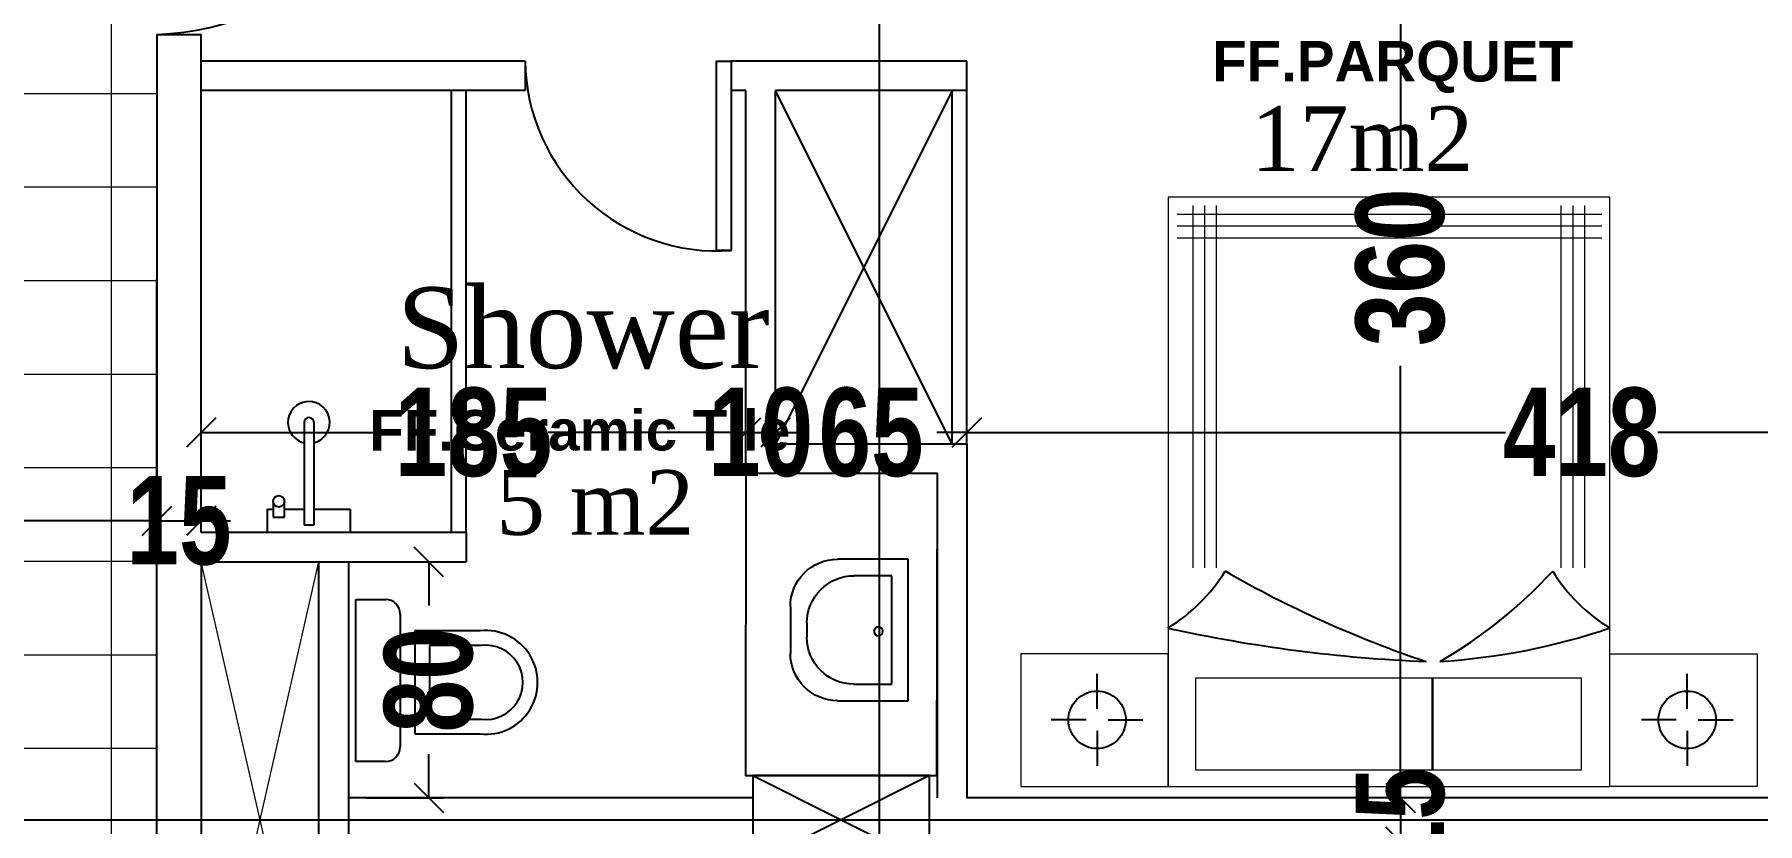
# Model space of a CAD drawing. Extents: x 285329 to 658348, y -83126 to -16980.
# Drawn here: x 359631 to 360216, y -41349 to -41081 of the extents above; entities that cross this region are included whole.
import ezdxf

# ---------------------------------------------------------------- set-up
doc = ezdxf.new("R2010")
doc.units = 0
doc.layers.get('0').update_dxf_attribs({"linetype": 'CONTINUOUS'})
doc.layers.get('DEFPOINTS').update_dxf_attribs({"color": 9, "linetype": 'CONTINUOUS'})
for name, color, linetype in [('AXIS', 1, 'CONTINUOUS'), ('COLUMN', 5, 'CONTINUOUS'), ('FURNITURE', 4, 'CONTINUOUS'), ('HATCH', 8, 'CONTINUOUS'), ('Layer3', 50, 'CONTINUOUS'), ('TEXT', 3, 'CONTINUOUS'), ('WALL', 7, 'CONTINUOUS')]:
    doc.layers.add(name, color=color, linetype=linetype)
doc.layers.add('FURN', color=126, linetype='CONTINUOUS', lineweight=9)
doc.layers.add('VIS', color=8, linetype='CONTINUOUS', lineweight=18)
doc.styles.add('CITYBLUEPRINT', font='cityb___.ttf', dxfattribs={"width": 0.8})
doc.styles.add('style2', font='romantic.ttf', dxfattribs={"height": 50})
doc.styles.add('STYLE4', font='arialbd.ttf', dxfattribs={"height": 0.2})
doc.dimstyles.new('50', dxfattribs={"dimtxt": 30, "dimasz": 10, "dimexe": 5, "dimexo": 6, "dimgap": 5, "dimtad": 0, "dimdec": 0, "dimdsep": 46, "dimtxsty": 'CITYBLUEPRINT', "dimblk1": 'OBLIQUE', "dimblk2": 'OBLIQUE', "dimsah": 1, "dimcen": 0.05, "dimdle": 0.03, "dimclre": 22, "dimclrt": 7, "dimadec": 0, "dimazin": 0, "dimtfac": 1, "dimtdec": 0, "dimtix": 1, "dimtmove": 0, "dimatfit": 3, "dimldrblk": 'OBLIQUE', "dimfxl": 1, "dimtolj": 1, "dimtzin": 0, "dimarcsym": 0})

# ---------------------------------------------------------------- blocks, each defined once
blk = doc.blocks.new('_Oblique')
at = {"color": 0, "lineweight": -2}
blk.add_line((-0.5, -0.5), (0.5, 0.5), dxfattribs=at)
blk = doc.blocks.new('*D2570')
at = {"layer": 'DEFPOINTS', "color": 0, "linetype": 'Continuous', "lineweight": 5, "transparency": 16777216}
for p in [(360094.46, -40980.21), (360094.46, -41340.21), (360115.33, -41340.21)]:
    blk.add_point(p, dxfattribs=at)
at = {"layer": 'VIS', "color": 0, "linetype": 'Continuous', "lineweight": -2, "transparency": 16777216}
for p, q in [((360094.46, -40980.18), (360094.46, -41126.77)), ((360094.46, -41340.24), (360094.46, -41193.64))]:
    blk.add_line(p, q, dxfattribs=at)
at = {"layer": 'VIS', "color": 22, "linetype": 'Continuous', "lineweight": -2, "transparency": 16777216}
for p, q in [((360100.46, -40980.21), (360099.46, -40980.21)), ((360109.33, -41340.21), (360089.46, -41340.21))]:
    blk.add_line(p, q, dxfattribs=at)
at = {"layer": 'VIS', "color": 0, "linetype": 'Continuous', "lineweight": -2, "transparency": 16777216, "xscale": 10, "yscale": 10, "zscale": 10}
for p, rotation in [((360094.46, -40980.21), 90), ((360094.46, -41340.21), 270)]:
    blk.add_blockref('_Oblique', p, dxfattribs=dict(at, rotation=rotation))
at = {"layer": 'VIS', "color": 7, "linetype": 'Continuous', "lineweight": 5, "transparency": 16777216, "insert": (360094.46, -41160.21), "char_height": 30, "attachment_point": 5, "rotation": 90, "style": 'CITYBLUEPRINT'}
blk.add_mtext('\\A1;360', dxfattribs=at)
blk = doc.blocks.new('*D2571')
at = {"layer": 'DEFPOINTS', "color": 0, "linetype": 'Continuous', "lineweight": 5, "transparency": 16777216}
for p in [(360114.4, -41340.21), (360094.46, -41355.21), (360105.61, -41355.21)]:
    blk.add_point(p, dxfattribs=at)
at = {"layer": 'VIS', "color": 0, "linetype": 'Continuous', "lineweight": -2, "transparency": 16777216}
for p, q in [((360094.46, -41340.21), (360094.46, -41330.21)), ((360094.46, -41340.21), (360094.46, -41355.21)), ((360094.46, -41355.21), (360094.46, -41365.21))]:
    blk.add_line(p, q, dxfattribs=at)
at = {"layer": 'VIS', "color": 22, "linetype": 'Continuous', "lineweight": -2, "transparency": 16777216}
for p, q in [((360108.4, -41340.21), (360089.46, -41340.21)), ((360099.61, -41355.21), (360089.46, -41355.21))]:
    blk.add_line(p, q, dxfattribs=at)
at = {"layer": 'VIS', "color": 0, "linetype": 'Continuous', "lineweight": -2, "transparency": 16777216, "xscale": 10, "yscale": 10, "zscale": 10}
for p, rotation in [((360094.46, -41340.21), 270), ((360094.46, -41355.21), 90)]:
    blk.add_blockref('_Oblique', p, dxfattribs=dict(at, rotation=rotation))
at = {"layer": 'VIS', "color": 7, "linetype": 'Continuous', "lineweight": 5, "transparency": 16777216, "insert": (360094.46, -41347.71), "char_height": 30, "attachment_point": 5, "rotation": 90, "style": 'CITYBLUEPRINT'}
blk.add_mtext('\\A1;15', dxfattribs=at)
blk = doc.blocks.new('*D2628')
at = {"layer": 'DEFPOINTS', "color": 0, "linetype": 'Continuous', "lineweight": 5, "transparency": 16777216}
for p in [(359521.96, -41246.27), (359521.96, -41246.27), (359672.23, -41263.29)]:
    blk.add_point(p, dxfattribs=at)
at = {"layer": 'VIS', "color": 22, "linetype": 'Continuous', "lineweight": -2, "transparency": 16777216}
for p, q in [((359521.96, -41240.27), (359521.96, -41241.27)), ((359672.23, -41257.29), (359672.23, -41241.27))]:
    blk.add_line(p, q, dxfattribs=at)
at = {"layer": 'VIS', "color": 0, "linetype": 'Continuous', "lineweight": -2, "transparency": 16777216}
for p, q in [((359521.93, -41246.27), (359569.11, -41246.27)), ((359672.26, -41246.27), (359625.08, -41246.27))]:
    blk.add_line(p, q, dxfattribs=at)
at = {"layer": 'VIS', "color": 0, "linetype": 'Continuous', "lineweight": -2, "transparency": 16777216, "xscale": 10, "yscale": 10, "zscale": 10, "rotation": 180}
blk.add_blockref('_Oblique', (359521.96, -41246.27), dxfattribs=at)
at = {"layer": 'VIS', "color": 0, "linetype": 'Continuous', "lineweight": -2, "transparency": 16777216, "xscale": 10, "yscale": 10, "zscale": 10}
blk.add_blockref('_Oblique', (359672.23, -41246.27), dxfattribs=at)
at = {"layer": 'VIS', "color": 7, "linetype": 'Continuous', "lineweight": 5, "transparency": 16777216, "insert": (359597.09, -41246.27), "char_height": 30, "attachment_point": 5, "style": 'CITYBLUEPRINT'}
blk.add_mtext('\\A1;150', dxfattribs=at)
blk = doc.blocks.new('COLUMN')
at = {"layer": 'AXIS'}
for p, q in [((236924.7, -9644.26), (236984.7, -9674.26)), ((236984.7, -9644.26), (236924.7, -9674.26))]:
    blk.add_line(p, q, dxfattribs=at)
at = {"layer": 'COLUMN'}
blk.add_lwpolyline([(236924.7, -9644.26), (236984.7, -9644.26), (236984.7, -9674.26), (236924.7, -9674.26)], close=True, dxfattribs=at)
blk = doc.blocks.new('HWB')
at = {"layer": 'FURNITURE'}
for p, q in [((-0.6, 0), (0, 0)), ((-0.6, -0.3), (-0.6, 0)), ((0, 0), (0, -0.3)), ((-0.53, -0.07), (-0.07, -0.07)), ((-0.53, -0.23), (-0.53, -0.07)), ((-0.07, -0.07), (-0.07, -0.23)), ((-0.27, -0.43), (-0.33, -0.43)), ((-0.2, -0.5), (-0.4, -0.5))]:
    blk.add_line(p, q, dxfattribs=at)
blk.add_circle((-0.3057, -0.1263), 0.0188, dxfattribs=at)
for centre, start, end in [((-0.33, -0.23), 180, 270), ((-0.27, -0.23), 270, 0), ((-0.4, -0.3), 180, 270), ((-0.2, -0.3), 270, 0)]:
    blk.add_arc(centre, 0.2, start, end, dxfattribs=at)
blk = doc.blocks.new('WC')
at = {"layer": 'FURNITURE'}
for p, q in [((0, 0), (0.55, 0)), ((0, -0.1), (0, 0)), ((0.55, 0), (0.55, -0.1)), ((0.5, -0.15), (0.05, -0.15)), ((0.0937, -0.2), (0.0937, -0.4221)), ((0.4437, -0.2), (0.0937, -0.2)), ((0.4437, -0.4221), (0.4437, -0.2)), ((0.1437, -0.25), (0.1437, -0.425)), ((0.3937, -0.25), (0.1437, -0.25)), ((0.3937, -0.425), (0.3937, -0.25))]:
    blk.add_line(p, q, dxfattribs=at)
for centre, radius, start, end in [((0.05, -0.1), 0.05, 180, 270), ((0.5, -0.1), 0.05, 270, 0), ((0.2687, -0.4409), 0.176, 173.87318, 6.12682), ((0.2687, -0.4409), 0.126, 172.75755, 7.24245)]:
    blk.add_arc(centre, radius, start, end, dxfattribs=at)
blk = doc.blocks.new('BED90')
at = {"color": 1}
for p, q in [((-76122.23, -175772.7), (-76122.23, -175760.9)), ((-76126, -175776.47), (-76137.8, -175776.47)), ((-76118.46, -175776.47), (-76106.66, -175776.47)), ((-76122.23, -175780.24), (-76122.23, -175792.04)), ((-76122.23, -175973.06), (-76122.23, -175961.26)), ((-76126, -175976.83), (-76137.8, -175976.83)), ((-76118.46, -175976.83), (-76106.66, -175976.83)), ((-76122.23, -175980.6), (-76122.23, -175992.4))]:
    blk.add_line(p, q, dxfattribs=at)
at = {"color": 1, "extrusion": (0, 0, -1)}
for centre in [(-76122.23, -175776.47), (-76122.23, -175976.83)]:
    blk.add_ellipse(centre, major_axis=(6.89, 6.89), ratio=1, start_param=3.141593, end_param=9.424778, dxfattribs=at)
at = {"layer": 'FURN'}
for p, q in [((-76144.65, -175750.54), (-76099.65, -175750.54)), ((-76144.65, -175800.54), (-76144.65, -175750.54)), ((-76099.65, -175750.54), (-76099.65, -175800.54)), ((-76299.65, -175800.54), (-76099.65, -175800.54)), ((-76299.65, -175950.54), (-76299.65, -175800.54)), ((-76099.65, -175800.54), (-76144.65, -175800.54)), ((-76099.65, -175800.54), (-76099.65, -175950.54)), ((-76293.71, -175947.82), (-76293.71, -175803.68)), ((-76289.71, -175947.82), (-76289.71, -175803.68)), ((-76285.71, -175947.82), (-76285.71, -175803.68)), ((-76173.81, -175809.03), (-76296.74, -175809.03)), ((-76173.81, -175813.03), (-76296.74, -175813.03)), ((-76136.43, -175809.84), (-76105.32, -175809.84)), ((-76136.43, -175890.57), (-76136.43, -175809.84)), ((-76105.32, -175809.84), (-76105.32, -175890.57)), ((-76173.81, -175817.03), (-76296.74, -175817.03)), ((-76136.43, -175890.17), (-76105.32, -175890.17)), ((-76136.43, -175940.9), (-76136.43, -175890.17)), ((-76105.32, -175890.57), (-76136.43, -175890.57)), ((-76105.32, -175890.17), (-76105.32, -175940.9)), ((-76173.81, -175934.05), (-76296.74, -175934.05)), ((-76173.81, -175938.05), (-76296.74, -175938.05)), ((-76173.81, -175942.05), (-76296.74, -175942.05)), ((-76105.32, -175940.9), (-76136.43, -175940.9)), ((-76099.65, -175950.54), (-76299.65, -175950.54)), ((-76144.65, -175950.56), (-76144.65, -176000.56)), ((-76099.65, -175950.56), (-76144.65, -175950.56)), ((-76099.65, -176000.56), (-76099.65, -175950.56)), ((-76144.65, -176000.56), (-76099.65, -176000.56))]:
    blk.add_line(p, q, dxfattribs=at)
at = {"layer": 'Layer3', "color": 1, "linetype": 'Continuous', "extrusion": (0, 0, -1)}
for centre, major_axis, ratio, start_param, end_param in [((-76202.86, -175770.59), (40.87, 40.87), 1, 1.329085, 1.807955), ((-76648.69, -175909.31), (-358.58, 358.58), 1, 2.139925, 2.31453), ((-76498.83, -176007.66), (-266.06, 266.06), 1, 1.833807, 2.033087), ((-76449.38, -175677.69), (-293.45, 235.51), 0.655482, 3.041952, 3.241233), ((-76643.35, -175824.04), (-497.53, 98.07), 0.665001, 3.05429, 3.228895), ((-76202.86, -175980.48), (-40.87, 40.87), 1, 1.333638, 1.812508)]:
    blk.add_ellipse(centre, major_axis=major_axis, ratio=ratio, start_param=start_param, end_param=end_param, dxfattribs=at)
blk = doc.blocks.new('*D2669')
at = {"layer": 'DEFPOINTS', "color": 0, "linetype": 'Continuous', "lineweight": 5, "transparency": 16777216}
for p in [(359687.23, -41246.27), (359687.23, -41250.72), (359672.23, -41269.29)]:
    blk.add_point(p, dxfattribs=at)
at = {"layer": 'VIS', "color": 22, "linetype": 'Continuous', "lineweight": -2, "transparency": 16777216}
for p, q in [((359672.23, -41263.29), (359672.23, -41241.27)), ((359687.23, -41244.72), (359687.23, -41241.27))]:
    blk.add_line(p, q, dxfattribs=at)
at = {"layer": 'VIS', "color": 0, "linetype": 'Continuous', "lineweight": -2, "transparency": 16777216}
for p, q in [((359672.23, -41246.27), (359662.23, -41246.27)), ((359672.23, -41246.27), (359687.23, -41246.27)), ((359687.23, -41246.27), (359697.23, -41246.27))]:
    blk.add_line(p, q, dxfattribs=at)
at = {"layer": 'VIS', "color": 0, "linetype": 'Continuous', "lineweight": -2, "transparency": 16777216, "xscale": 10, "yscale": 10, "zscale": 10}
blk.add_blockref('_Oblique', (359672.23, -41246.27), dxfattribs=at)
at = {"layer": 'VIS', "color": 0, "linetype": 'Continuous', "lineweight": -2, "transparency": 16777216, "xscale": 10, "yscale": 10, "zscale": 10, "rotation": 180}
blk.add_blockref('_Oblique', (359687.23, -41246.27), dxfattribs=at)
at = {"layer": 'VIS', "color": 7, "linetype": 'Continuous', "lineweight": 5, "transparency": 16777216, "insert": (359679.73, -41246.27), "char_height": 30, "attachment_point": 5, "style": 'CITYBLUEPRINT'}
blk.add_mtext('\\A1;15', dxfattribs=at)
blk = doc.blocks.new('*D2670')
at = {"layer": 'DEFPOINTS', "color": 0, "linetype": 'Continuous', "lineweight": 5, "transparency": 16777216}
for p in [(359872.23, -41216.27), (359872.23, -41220.72), (359687.23, -41250.72)]:
    blk.add_point(p, dxfattribs=at)
at = {"layer": 'VIS', "color": 22, "linetype": 'Continuous', "lineweight": -2, "transparency": 16777216}
for p, q in [((359687.23, -41244.72), (359687.23, -41211.27)), ((359872.23, -41214.72), (359872.23, -41211.27))]:
    blk.add_line(p, q, dxfattribs=at)
at = {"layer": 'VIS', "color": 0, "linetype": 'Continuous', "lineweight": -2, "transparency": 16777216}
for p, q in [((359687.2, -41216.27), (359754.35, -41216.27)), ((359872.26, -41216.27), (359805.11, -41216.27))]:
    blk.add_line(p, q, dxfattribs=at)
at = {"layer": 'VIS', "color": 0, "linetype": 'Continuous', "lineweight": -2, "transparency": 16777216, "xscale": 10, "yscale": 10, "zscale": 10, "rotation": 180}
blk.add_blockref('_Oblique', (359687.23, -41216.27), dxfattribs=at)
at = {"layer": 'VIS', "color": 0, "linetype": 'Continuous', "lineweight": -2, "transparency": 16777216, "xscale": 10, "yscale": 10, "zscale": 10}
blk.add_blockref('_Oblique', (359872.23, -41216.27), dxfattribs=at)
at = {"layer": 'VIS', "color": 7, "linetype": 'Continuous', "lineweight": 5, "transparency": 16777216, "insert": (359779.73, -41216.27), "char_height": 30, "attachment_point": 5, "style": 'CITYBLUEPRINT'}
blk.add_mtext('\\A1;185', dxfattribs=at)
blk = doc.blocks.new('*D2671')
at = {"layer": 'DEFPOINTS', "color": 0, "linetype": 'Continuous', "lineweight": 5, "transparency": 16777216}
for p in [(359882.23, -41216.27), (359872.23, -41220.72), (359882.23, -41220.21)]:
    blk.add_point(p, dxfattribs=at)
at = {"layer": 'VIS', "color": 22, "linetype": 'Continuous', "lineweight": -2, "transparency": 16777216}
for p, q in [((359872.23, -41214.72), (359872.23, -41211.27)), ((359882.23, -41214.21), (359882.23, -41211.27))]:
    blk.add_line(p, q, dxfattribs=at)
at = {"layer": 'VIS', "color": 0, "linetype": 'Continuous', "lineweight": -2, "transparency": 16777216}
for p, q in [((359872.23, -41216.27), (359862.23, -41216.27)), ((359872.23, -41216.27), (359882.23, -41216.27)), ((359882.23, -41216.27), (359892.23, -41216.27))]:
    blk.add_line(p, q, dxfattribs=at)
at = {"layer": 'VIS', "color": 0, "linetype": 'Continuous', "lineweight": -2, "transparency": 16777216, "xscale": 10, "yscale": 10, "zscale": 10}
blk.add_blockref('_Oblique', (359872.23, -41216.27), dxfattribs=at)
at = {"layer": 'VIS', "color": 0, "linetype": 'Continuous', "lineweight": -2, "transparency": 16777216, "xscale": 10, "yscale": 10, "zscale": 10, "rotation": 180}
blk.add_blockref('_Oblique', (359882.23, -41216.27), dxfattribs=at)
at = {"layer": 'VIS', "color": 7, "linetype": 'Continuous', "lineweight": 5, "transparency": 16777216, "insert": (359877.23, -41216.27), "char_height": 30, "attachment_point": 5, "style": 'CITYBLUEPRINT'}
blk.add_mtext('\\A1;10', dxfattribs=at)
blk = doc.blocks.new('*D2672')
at = {"layer": 'DEFPOINTS', "color": 0, "linetype": 'Continuous', "lineweight": 5, "transparency": 16777216}
for p in [(359947.23, -41216.27), (359882.23, -41220.21), (359947.23, -41220.21)]:
    blk.add_point(p, dxfattribs=at)
at = {"layer": 'VIS', "color": 22, "linetype": 'Continuous', "lineweight": -2, "transparency": 16777216}
for p, q in [((359882.23, -41214.21), (359882.23, -41211.27)), ((359947.23, -41214.21), (359947.23, -41211.27))]:
    blk.add_line(p, q, dxfattribs=at)
at = {"layer": 'VIS', "color": 0, "linetype": 'Continuous', "lineweight": -2, "transparency": 16777216}
for p, q in [((359882.2, -41216.27), (359892.47, -41216.27)), ((359947.26, -41216.27), (359936.99, -41216.27))]:
    blk.add_line(p, q, dxfattribs=at)
at = {"layer": 'VIS', "color": 0, "linetype": 'Continuous', "lineweight": -2, "transparency": 16777216, "xscale": 10, "yscale": 10, "zscale": 10, "rotation": 180}
blk.add_blockref('_Oblique', (359882.23, -41216.27), dxfattribs=at)
at = {"layer": 'VIS', "color": 0, "linetype": 'Continuous', "lineweight": -2, "transparency": 16777216, "xscale": 10, "yscale": 10, "zscale": 10}
blk.add_blockref('_Oblique', (359947.23, -41216.27), dxfattribs=at)
at = {"layer": 'VIS', "color": 7, "linetype": 'Continuous', "lineweight": 5, "transparency": 16777216, "insert": (359914.73, -41216.27), "char_height": 30, "attachment_point": 5, "style": 'CITYBLUEPRINT'}
blk.add_mtext('\\A1;65', dxfattribs=at)
blk = doc.blocks.new('*D2673')
at = {"layer": 'DEFPOINTS', "color": 0, "linetype": 'Continuous', "lineweight": 5, "transparency": 16777216}
for p in [(360364.73, -41216.27), (359947.23, -41220.21), (360364.73, -41246.56)]:
    blk.add_point(p, dxfattribs=at)
at = {"layer": 'VIS', "color": 22, "linetype": 'Continuous', "lineweight": -2, "transparency": 16777216}
for p, q in [((359947.23, -41214.21), (359947.23, -41211.27)), ((360364.73, -41240.56), (360364.73, -41211.27))]:
    blk.add_line(p, q, dxfattribs=at)
at = {"layer": 'VIS', "color": 0, "linetype": 'Continuous', "lineweight": -2, "transparency": 16777216}
for p, q in [((359947.2, -41216.27), (360130.15, -41216.27)), ((360364.76, -41216.27), (360181.81, -41216.27))]:
    blk.add_line(p, q, dxfattribs=at)
at = {"layer": 'VIS', "color": 0, "linetype": 'Continuous', "lineweight": -2, "transparency": 16777216, "xscale": 10, "yscale": 10, "zscale": 10, "rotation": 180}
blk.add_blockref('_Oblique', (359947.23, -41216.27), dxfattribs=at)
at = {"layer": 'VIS', "color": 0, "linetype": 'Continuous', "lineweight": -2, "transparency": 16777216, "xscale": 10, "yscale": 10, "zscale": 10}
blk.add_blockref('_Oblique', (360364.73, -41216.27), dxfattribs=at)
at = {"layer": 'VIS', "color": 7, "linetype": 'Continuous', "lineweight": 5, "transparency": 16777216, "insert": (360155.98, -41216.27), "char_height": 30, "attachment_point": 5, "style": 'CITYBLUEPRINT'}
blk.add_mtext('\\A1;418', dxfattribs=at)
blk = doc.blocks.new('y7y8uyg')
at = {"layer": 'FURNITURE', "color": 1, "lineweight": 25}
for p, q in [((358503.97, -40160.65), (358503.97, -40195.86)), ((358507.27, -40160.65), (358507.27, -40195.86)), ((358513.95, -40193.05), (358513.95, -40187.72)), ((358517.81, -40187.72), (358517.81, -40193.05)), ((358491.62, -40190.4), (358491.62, -40198.29)), ((358503.97, -40190.4), (358491.62, -40190.4)), ((358513.95, -40190.4), (358507.27, -40190.4)), ((358517.81, -40193.05), (358513.95, -40193.05)), ((358519.69, -40190.4), (358517.81, -40190.4)), ((358519.69, -40198.29), (358519.69, -40190.4)), ((358503.97, -40195.86), (358507.27, -40195.86))]:
    blk.add_line(p, q, dxfattribs=at)
for points, knots in [([(358503.97, -40167.86), (358500.23, -40166.95), (358497.86, -40163.15), (358498.73, -40159.31), (358499.6, -40155.51), (358503.47, -40153.14), (358507.27, -40154.04), (358511.08, -40154.95), (358513.45, -40158.75), (358512.57, -40162.59), (358512.08, -40165.05), (358509.71, -40167.39), (358507.27, -40167.86)], [0, 0, 0, 0, 1, 1, 1, 2, 2, 2, 3, 3, 3, 4, 4, 4, 4]), ([(358503.97, -40160.96), (358503.97, -40160.06), (358504.72, -40159.31), (358505.59, -40159.31), (358506.53, -40159.31), (358507.27, -40160.03), (358507.27, -40160.96), (358507.27, -40160.96), (358507.27, -40160.96), (358507.27, -40160.96)], [0, 0, 0, 0, 1, 1, 1, 2, 2, 2, 3, 3, 3, 3]), ([(358515.88, -40185.79), (358516.94, -40185.79), (358517.81, -40186.66), (358517.81, -40187.72), (358517.81, -40188.78), (358516.94, -40189.65), (358515.88, -40189.65), (358514.82, -40189.65), (358513.95, -40188.78), (358513.95, -40187.72), (358513.95, -40186.66), (358514.82, -40185.79), (358515.88, -40185.79), (358515.88, -40185.79), (358515.88, -40185.79), (358515.88, -40185.79), (358515.88, -40185.79), (358515.88, -40185.79), (358515.88, -40185.79)], [0, 0, 0, 0, 1, 1, 1, 2, 2, 2, 3, 3, 3, 4, 4, 4, 5, 5, 5, 6, 6, 6, 6])]:
    blk.add_open_spline(points, degree=3, knots=knots, dxfattribs=at)
blk = doc.blocks.new('*D2774')
at = {"layer": 'DEFPOINTS', "color": 0, "linetype": 'Continuous', "lineweight": 5, "transparency": 16777216}
for p in [(359737.23, -41260.21), (359764.53, -41260.21), (359737.23, -41340.21)]:
    blk.add_point(p, dxfattribs=at)
at = {"layer": 'VIS', "color": 22, "linetype": 'Continuous', "lineweight": -2, "transparency": 16777216}
for p, q in [((359743.23, -41260.21), (359769.53, -41260.21)), ((359743.23, -41340.21), (359769.53, -41340.21))]:
    blk.add_line(p, q, dxfattribs=at)
at = {"layer": 'VIS', "color": 0, "linetype": 'Continuous', "lineweight": -2, "transparency": 16777216}
for p, q in [((359764.53, -41260.18), (359764.53, -41275.03)), ((359764.53, -41340.24), (359764.53, -41325.38))]:
    blk.add_line(p, q, dxfattribs=at)
at = {"layer": 'VIS', "color": 0, "linetype": 'Continuous', "lineweight": -2, "transparency": 16777216, "xscale": 10, "yscale": 10, "zscale": 10}
for p, rotation in [((359764.53, -41260.21), 90), ((359764.53, -41340.21), 270)]:
    blk.add_blockref('_Oblique', p, dxfattribs=dict(at, rotation=rotation))
at = {"layer": 'VIS', "color": 7, "linetype": 'Continuous', "lineweight": 5, "transparency": 16777216, "insert": (359764.53, -41300.21), "char_height": 30, "attachment_point": 5, "rotation": 90, "style": 'CITYBLUEPRINT'}
blk.add_mtext('\\A1;80', dxfattribs=at)

msp = doc.modelspace()

# ---------------------------------------------------------------- hatches: boundary and pattern name
at = {"layer": 'VIS', "linetype": 'Continuous', "lineweight": 5}
h = msp.add_hatch(dxfattribs=at)
h.set_pattern_fill('ANSI37', color=256, scale=10, angle=45)
h.set_pattern_definition([(90, (45554.062, -10494.21), (-31.75, 5e-15), []), (180, (45554.062, -10494.21), (-5e-15, -31.75), [])])
edge = h.paths.add_edge_path()
edge.add_line((359291.94, -39546.08), (359495.56, -39544.78))
edge.add_line((359495.56, -39544.78), (359495.56, -39560.51))
edge.add_line((359495.56, -39560.51), (359912.58, -39560.78))
edge.add_line((359912.58, -39560.78), (359912.58, -39680.81))
edge.add_line((359912.58, -39680.81), (359672.23, -39680.81))
edge.add_line((359672.23, -39680.81), (359672.23, -42439.64))
edge.add_line((359672.23, -42439.64), (359521.96, -42438.42))
edge.add_line((359521.96, -42438.42), (359521.96, -40969.99))
edge.add_line((359521.96, -40969.99), (358854.38, -40971.21))
edge.add_line((358854.38, -40971.21), (358851.46, -40793.13))
edge.add_line((358851.46, -40793.13), (359524.09, -40793.13))
edge.add_line((359524.09, -40793.13), (359520.89, -39680.81))
edge.add_line((359520.89, -39680.81), (359293, -39680.81))
edge.add_line((359293, -39680.81), (359291.22, -39546.09))

# ---------------------------------------------------------------- linework, layer by layer
at = {"layer": 'AXIS'}
for p, q in [((359917.78, -39110.82), (359917.25, -42695.1)), ((359772.23, -41250.21), (359772.23, -41100.21)), ((359777.23, -41250.21), (359777.23, -41100.21)), ((359942.23, -41100.21), (359882.23, -41220.21)), ((359942.23, -41220.21), (359882.23, -41100.21)), ((359942.23, -41220.21), (359942.23, -41100.21)), ((359947.23, -41220.21), (359947.23, -41100.21)), ((358473.11, -41347.71), (360818.48, -41347.71))]:
    msp.add_line(p, q, dxfattribs=at)
at = {"layer": 'FURNITURE'}
msp.add_line((359672.23, -41081.21), (359687.23, -41081.21), dxfattribs=at)
msp.add_line((359672.23, -41081.21), (359687.23, -41081.21), dxfattribs=at)
msp.add_line((359672.23, -41081.21), (359687.23, -41081.21), dxfattribs=at)
msp.add_line((359672.23, -41081.21), (359687.23, -41081.21), dxfattribs=at)
at = {"layer": 'FURNITURE', "linetype": 'Continuous', "flags": 128}
msp.add_lwpolyline([(359867.23, -41090.21), (359867.23, -41154.51), (359862.23, -41154.51), (359862.23, -41090.21), (359867.23, -41090.21)], dxfattribs=at)
at = {"layer": 'FURNITURE', "linetype": 'Continuous'}
msp.add_lwpolyline([(359937.23, -41230.21), (359872.23, -41230.21), (359872.06, -41332.71), (359937.06, -41332.71)], close=True, dxfattribs=at)
at = {"layer": 'FURNITURE'}
msp.add_arc((359668.75, -40985.66), 95.6, 272.08654, 356.67709, dxfattribs=at)
at = {"layer": 'FURNITURE', "linetype": 'Continuous'}
msp.add_arc((359862.56, -41089.34), 65.34, 180.75827, 274.09762, dxfattribs=at)
at = {"layer": 'HATCH', "linetype": 'ByBlock', "ltscale": 3}
for p, q in [((359672.23, -41345.21), (359672.23, -41164.25)), ((360327.73, -41340.21), (359947.06, -41340.21))]:
    msp.add_line(p, q, dxfattribs=at)
at = {"layer": 'VIS', "linetype": 'Continuous', "lineweight": 5}
for p, q in [((359727.23, -41435.21), (359687.23, -41260.21)), ((359687.23, -41435.21), (359727.23, -41260.21))]:
    msp.add_line(p, q, dxfattribs=at)
at = {"layer": 'WALL', "ltscale": 3}
for p, q in [((359672.23, -41081.21), (359672.23, -41254.75)), ((359672.23, -41081.21), (359672.23, -41254.75)), ((359672.23, -41081.21), (359672.23, -41106.25)), ((359672.23, -41081.21), (359672.23, -41254.75)), ((359687.23, -41164.25), (359687.23, -41081.21)), ((359687.23, -41090.21), (359687.23, -41081.21)), ((359687.23, -41090.21), (359687.23, -41081.21)), ((359687.23, -41090.21), (359687.23, -41081.21)), ((359687.23, -41090.21), (359687.23, -41081.21)), ((359797.23, -41090.21), (359687.23, -41090.21)), ((359947.23, -41090.21), (359867.23, -41090.21)), ((359867.23, -41090.21), (359867.23, -41100.21)), ((359947.23, -41100.21), (359947.23, -41090.21)), ((359797.23, -41100.21), (359687.23, -41100.21)), ((359687.23, -41203.49), (359687.23, -41100.21)), ((359687.23, -41250.21), (359687.23, -41100.21)), ((359687.23, -41190.41), (359687.23, -41100.21)), ((359687.23, -41180.41), (359687.23, -41100.21)), ((359872.23, -41100.21), (359867.23, -41100.21)), ((359872.23, -41230.21), (359872.23, -41100.21)), ((359947.23, -41100.21), (359882.23, -41100.21)), ((359882.23, -41220.21), (359882.23, -41100.21)), ((359947.23, -41220.21), (359882.23, -41220.21)), ((359947.23, -41220.21), (359947.23, -41340.21)), ((359937.23, -41230.21), (359872.23, -41230.21)), ((359937.23, -41340.21), (359937.23, -41230.21)), ((359777.23, -41250.21), (359687.23, -41250.21)), ((359777.23, -41250.21), (359777.23, -41260.21)), ((359672.23, -41534), (359672.23, -41254.75)), ((359687.23, -41260.21), (359777.23, -41260.21)), ((359727.23, -41435.21), (359727.23, -41260.21)), ((359737.23, -41260.21), (359737.23, -41435.21)), ((359874.56, -41340.21), (359737.23, -41340.21)), ((360327.73, -41340.21), (359947.06, -41340.21)), ((360354.73, -41340.21), (359947.06, -41340.21))]:
    msp.add_line(p, q, dxfattribs=at)
at = {"layer": 'WALL', "linetype": 'Continuous'}
for p, q in [((359672.23, -41081.21), (359687.23, -41081.21)), ((359672.23, -41081.21), (359687.23, -41081.21)), ((359672.23, -41081.21), (359687.23, -41081.21)), ((359672.23, -41081.21), (359687.23, -41081.21)), ((359797.23, -41090.21), (359797.23, -41100.21))]:
    msp.add_line(p, q, dxfattribs=at)
at = {"layer": 'WALL', "linetype": 'Continuous', "ltscale": 3}
msp.add_line((359687.23, -41260.21), (359687.23, -41551.16), dxfattribs=at)

# ---------------------------------------------------------------- block references
at = {"color": 1, "xscale": -1, "rotation": 90.0000000000467}
msp.add_blockref('BED90', (184215, -117436.01), dxfattribs=at)
at = {"layer": 'FURNITURE'}
for name, p, xscale, yscale, zscale, rotation in [('HWB', (359927.31, -41259.28), -79.999999999981, 80, 80, 269.9999999999531), ('WC', (359739.81, -41327.93), 99.99999999999224, 99.99999999999224, 99.99999999999224, 89.9999999994985)]:
    msp.add_blockref(name, p, dxfattribs=dict(at, xscale=xscale, yscale=yscale, zscale=zscale, rotation=rotation))
at = {"layer": 'VIS', "linetype": 'Continuous', "lineweight": 5, "xscale": -1}
msp.add_blockref('y7y8uyg', (718229.45, -1051.91), dxfattribs=at)
at = {"layer": 'WALL', "linetype": 'Continuous', "xscale": -1}
msp.add_blockref('COLUMN', (596859.26, -31688.45), dxfattribs=at)

# ---------------------------------------------------------------- texts
at = {"layer": 'TEXT'}
for s, insert, char_height, width, attachment_point, style in [('FF.PARQUET', (360030.5, -41083.41), 13.739, 148.7202, 1, 'STYLE4'), ('17m2', (360119.2, -41105.56), 21.952, 364.5745, 3, 'style2'), ('Shower', (359880.25, -41194.83), 27.44, 68.4943, 9, 'style2'), ('FF.Ceramic Tile', (359887.23, -41208.64), 13.7388, 148.7202, 3, 'STYLE4'), ('5 m2', (359787.43, -41229.02), 21.952, 364.5745, 1, 'style2')]:
    msp.add_mtext(s, dxfattribs=dict(at, insert=insert, char_height=char_height, width=width, attachment_point=attachment_point, style=style))

# ---------------------------------------------------------------- dimensions: what is measured, and where the dimension line sits
at = {"layer": 'VIS', "linetype": 'Continuous', "lineweight": 5}
for base, p1, p2, picture, middle in [((360094.46, -41340.21), (360094.46, -40980.21), (360115.33, -41340.21), '*D2570', (360094.46, -41160.21)), ((360094.46, -41355.21), (360114.4, -41340.21), (360105.61, -41355.21), '*D2571', (360094.46, -41347.71))]:
    dim = msp.add_linear_dim(base=base, p1=p1, p2=p2, angle=90, dimstyle='50', override={"dimtmove": 1}, dxfattribs=at)
    dim.commit()
    dim.dimension.update_dxf_attribs({"geometry": picture, "text_midpoint": middle})
for base, p1, p2, picture, middle in [((359872.23, -41216.27), (359687.23, -41250.72), (359872.23, -41220.72), '*D2670', (359779.73, -41216.27)), ((359882.23, -41216.27), (359872.23, -41220.72), (359882.23, -41220.21), '*D2671', (359877.23, -41216.27)), ((359947.23, -41216.27), (359882.23, -41220.21), (359947.23, -41220.21), '*D2672', (359914.73, -41216.27)), ((360364.73095615, -41216.26899009), (359947.23095611, -41220.20638653), (360364.73095615, -41246.55866187), '*D2673', (360155.98095613, -41216.26899009)), ((359521.96, -41246.27), (359672.23, -41263.29), (359521.96, -41246.27), '*D2628', (359597.09, -41246.27)), ((359687.23, -41246.27), (359672.23, -41269.29), (359687.23, -41250.72), '*D2669', (359679.73, -41246.27))]:
    dim = msp.add_linear_dim(base=base, p1=p1, p2=p2, dimstyle='50', override={"dimtmove": 1}, dxfattribs=at)
    dim.commit()
    dim.dimension.update_dxf_attribs({"geometry": picture, "text_midpoint": middle})
dim = msp.add_linear_dim(base=(359764.53, -41260.21), p1=(359737.23, -41340.21), p2=(359737.23, -41260.21), angle=90, dimstyle='50', dxfattribs=at)
dim.commit()
dim.dimension.update_dxf_attribs({"geometry": '*D2774', "text_midpoint": (359764.53, -41300.21)})

doc.saveas('drawing.dxf')
